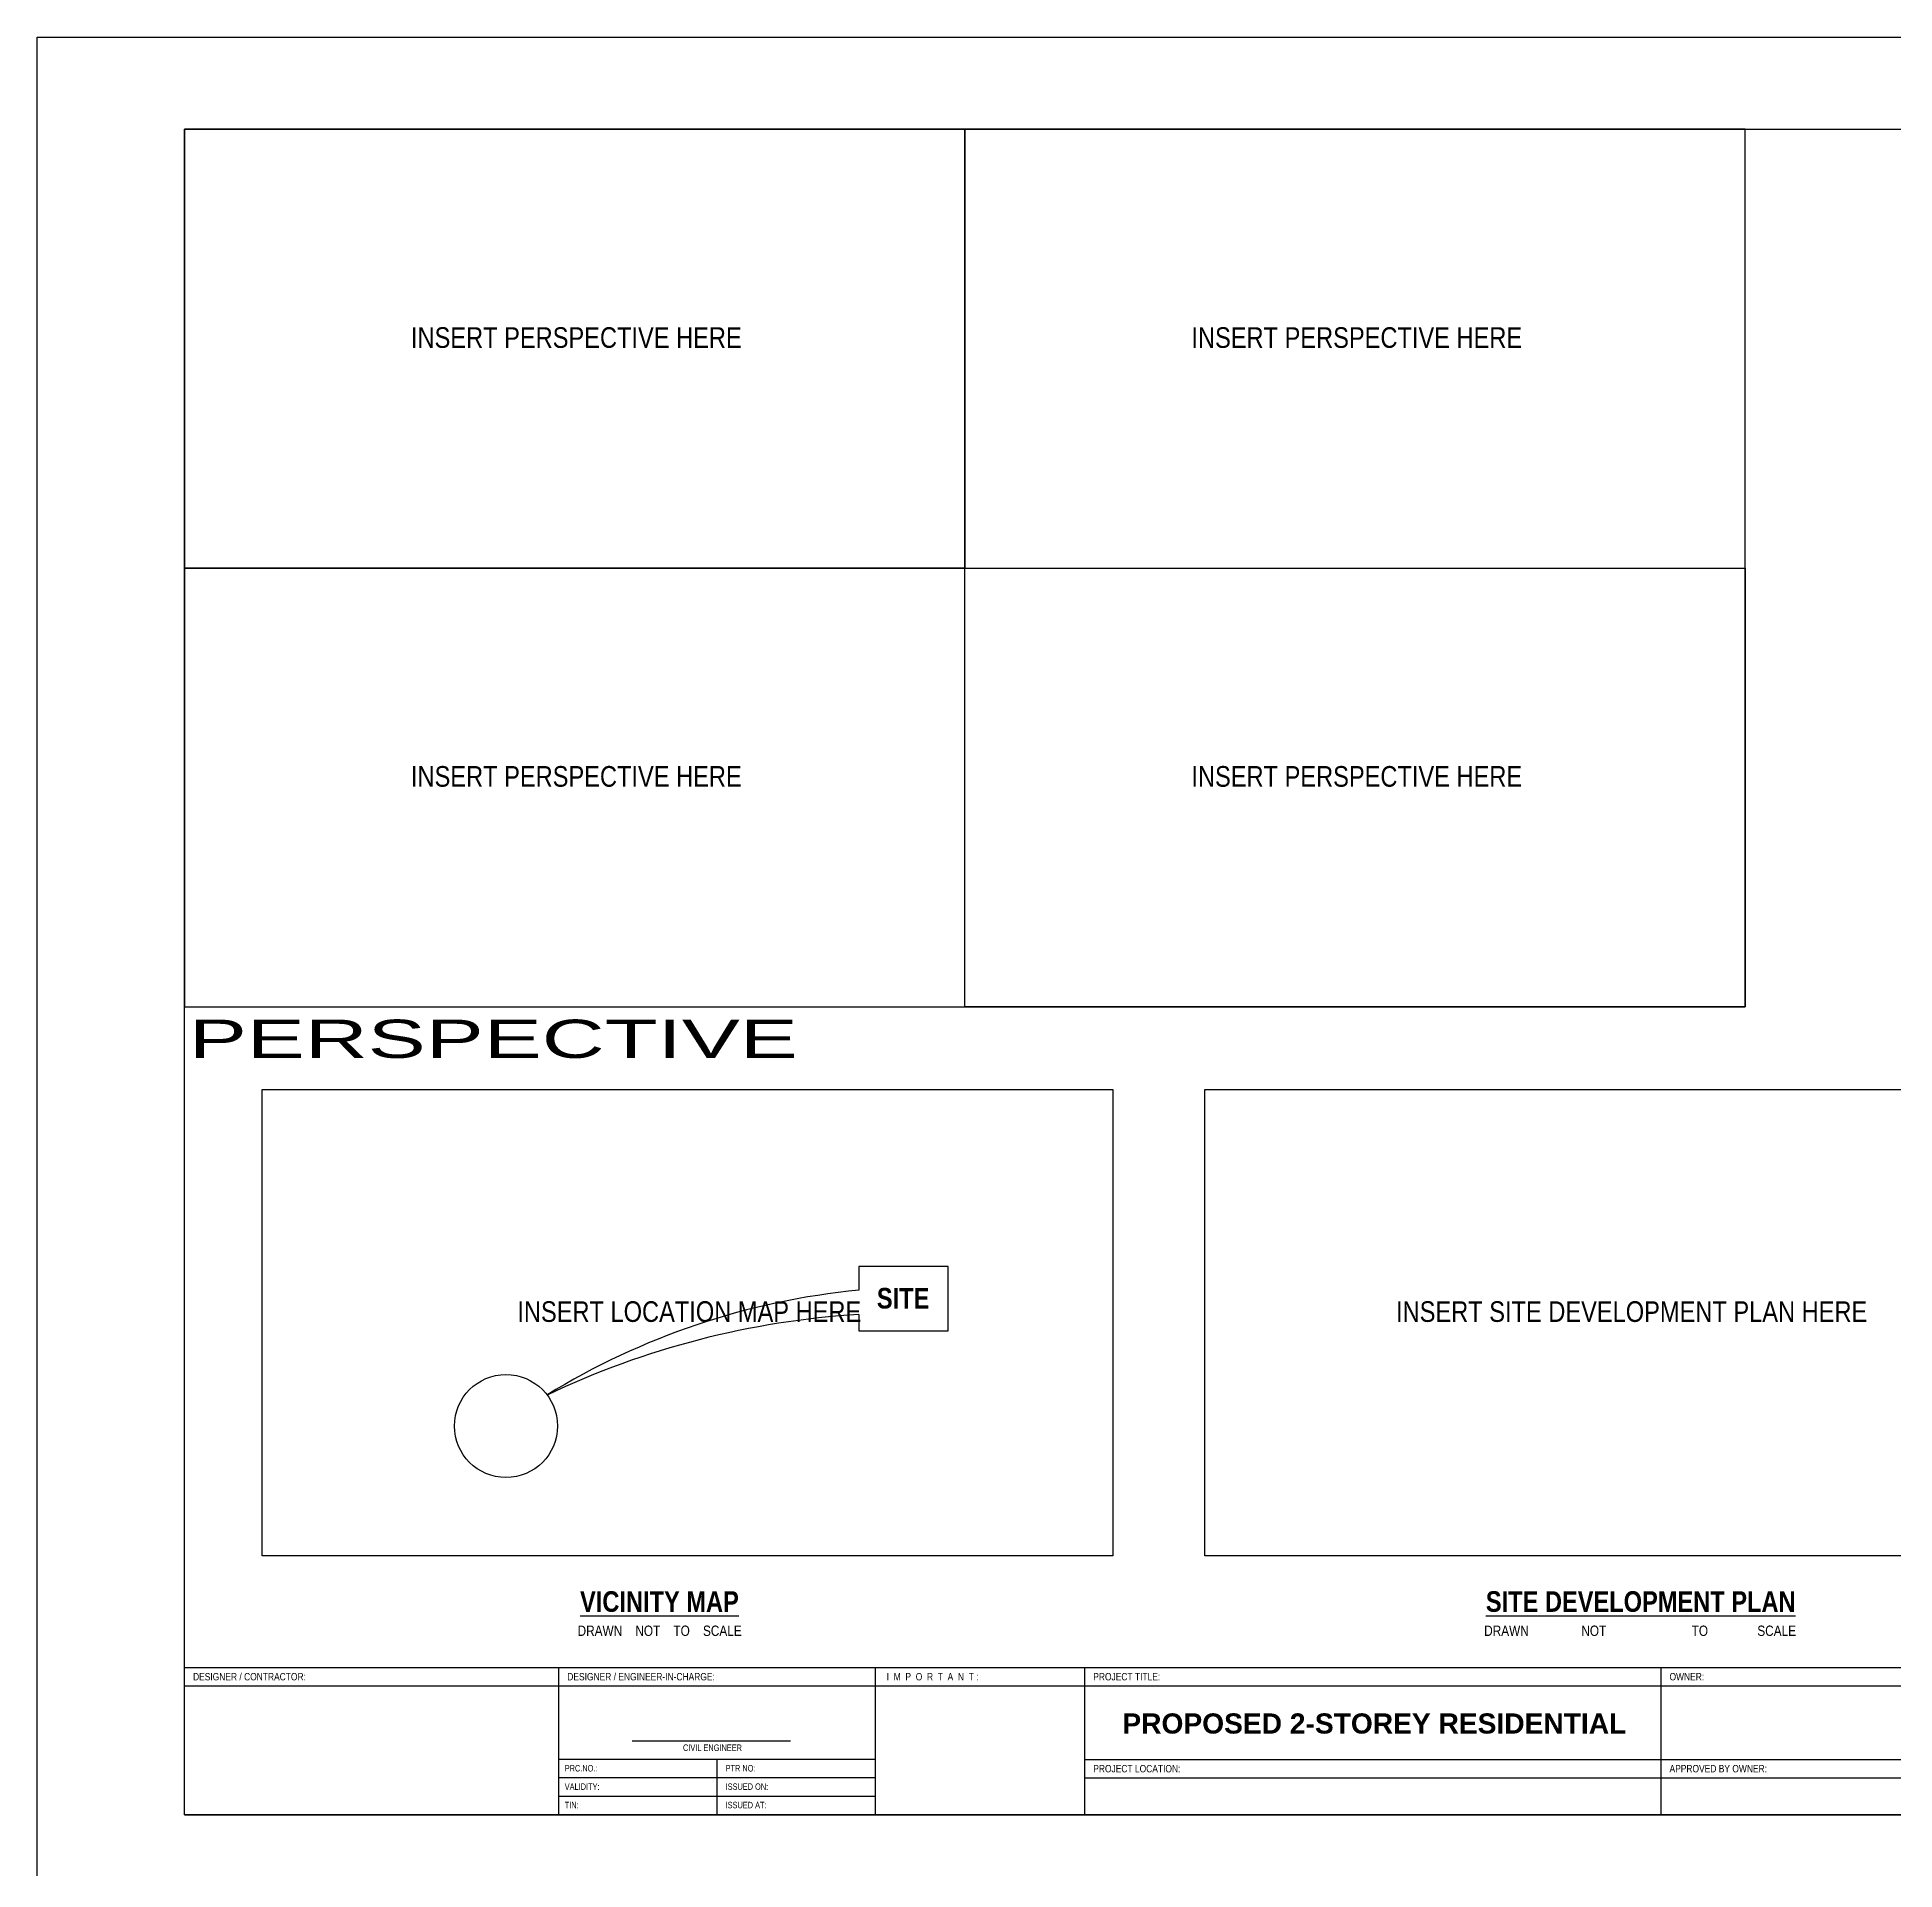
# Model space of a CAD drawing. Header units: inches. Extents: x 7263 to 14962, y 1317 to 2926.
# Drawn here: x 7262.7 to 7313.4, y 1471.1 to 1521.1 of the extents above; entities that cross this region are included whole.
import ezdxf

# ---------------------------------------------------------------- set-up
doc = ezdxf.new("R2010")
doc.units = ezdxf.units.IN
doc.header["$MEASUREMENT"] = 0
doc.layers.add('.25', color=250, linetype='Continuous', lineweight=25)
for name, color, linetype in [('Layer2', 2, 'Continuous'), ('Layer3', 3, 'Continuous'), ('Layer6', 6, 'Continuous'), ('text', 7, 'Continuous')]:
    doc.layers.add(name, color=color, linetype=linetype)
doc.styles.get("Standard").update_dxf_attribs({"font": ''})
doc.styles.add('style1', font='GOTHIC.TTF', dxfattribs={"width": 1.7})
doc.styles.get('Standard').set_extended_font_data('Tw Cen MT Condensed')

msp = doc.modelspace()

# ---------------------------------------------------------------- linework, layer by layer
at = {"layer": '.25', "color": 9, "true_color": 0xc7c8ca}
for points in [[(7309.286, 1518.606), (7266.712, 1518.606), (7266.712, 1494.664), (7309.286, 1494.664)], [(7268.837, 1492.408), (7292.035, 1492.408), (7292.035, 1479.693), (7268.837, 1479.693)], [(7294.541, 1492.408), (7317.739, 1492.408), (7317.739, 1479.693), (7294.541, 1479.693)]]:
    msp.add_lwpolyline(points, close=True, dxfattribs=at)
at = {"layer": 'Defpoints'}
msp.add_lwpolyline([(7262.697, 1521.116), (7339.197, 1521.116), (7339.197, 1470.116), (7262.697, 1470.116)], close=True, dxfattribs=at)
at = {"layer": 'Defpoints', "color": 9, "true_color": 0xc7c8ca}
for points in [[(7287.999, 1518.606), (7266.712, 1518.606), (7266.712, 1506.635), (7287.999, 1506.635)], [(7309.286, 1518.606), (7287.999, 1518.606), (7287.999, 1506.635), (7309.286, 1506.635)], [(7287.999, 1506.635), (7266.712, 1506.635), (7266.712, 1494.664), (7287.999, 1494.664)], [(7309.286, 1494.664), (7287.999, 1494.664), (7287.999, 1506.635), (7309.286, 1506.635)]]:
    msp.add_lwpolyline(points, close=True, dxfattribs=at)
at = {"layer": 'Layer2'}
msp.add_line((7283.24, 1474.632), (7278.929, 1474.632), dxfattribs=at)
at = {"layer": 'Layer3'}
for p, q in [((7276.92, 1476.642), (7276.92, 1472.626)), ((7285.55, 1476.642), (7285.55, 1472.626)), ((7291.267, 1476.642), (7291.267, 1472.626)), ((7306.985, 1476.642), (7306.985, 1472.626)), ((7266.712, 1476.14), (7336.687, 1476.14)), ((7285.55, 1474.13), (7276.927, 1474.13)), ((7281.239, 1474.13), (7281.239, 1473.127)), ((7291.267, 1474.132), (7318.802, 1474.132)), ((7285.55, 1473.629), (7276.927, 1473.629)), ((7291.267, 1473.63), (7318.802, 1473.63)), ((7285.55, 1473.127), (7276.927, 1473.127)), ((7281.239, 1473.127), (7281.239, 1472.626))]:
    msp.add_line(p, q, dxfattribs=at)
at = {"layer": 'Layer6'}
for p, q in [((7287.543, 1487.582), (7285.112, 1487.582)), ((7285.112, 1487.582), (7285.112, 1486.937)), ((7287.543, 1485.83), (7287.543, 1487.582)), ((7285.112, 1486.274), (7285.112, 1485.83)), ((7285.112, 1485.83), (7287.543, 1485.83)), ((7266.712, 1476.642), (7336.687, 1476.642)), ((7266.712, 1472.626), (7336.687, 1472.626))]:
    msp.add_line(p, q, dxfattribs=at)
msp.add_lwpolyline([(7336.687, 1472.626), (7266.712, 1472.626), (7266.712, 1518.606), (7336.687, 1518.606)], close=True, dxfattribs=at)
msp.add_circle((7275.484, 1483.23), 1.404, dxfattribs=at)
for centre, radius, start, end in [((7287.019, 1467.173), 19.855, 95.5118, 121.6426), ((7286.53, 1463.209), 23.108, 93.5169, 115.4404)]:
    msp.add_arc(centre, radius, start, end, dxfattribs=at)

# ---------------------------------------------------------------- texts
at = {"layer": 'Layer3', "char_height": 0.5625, "attachment_point": 1}
for s, width, heights, insert in [('\\pi1.26859;{\\fArial Narrow|b0|i0|c0|p34;INSERT PERSPECTIVE HERE}', 11.46274, [0], (7271.624, 1513.203)), ('\\pi1.26859;{\\fArial Narrow|b0|i0|c0|p34;INSERT PERSPECTIVE HERE}', 11.46274, [0], (7292.911, 1513.203)), ('\\pi1.26859;{\\fArial Narrow|b0|i0|c0|p34;INSERT PERSPECTIVE HERE}', 11.46274, [0], (7271.624, 1501.232)), ('\\pi1.26859;{\\fArial Narrow|b0|i0|c0|p34;INSERT PERSPECTIVE HERE}', 11.46274, [0], (7292.911, 1501.232)), ('\\pi2.27003;{\\fArial Narrow|b0|i0|c0|p34;INSERT LOCATION MAP HERE}', 13.82399, [0.582], (7273.524, 1486.633)), ('\\pi3.37626;{\\fArial Narrow|b1|i0|c0|p34;SITE}', 8.12961, [0], (7282.223, 1486.998)), ('\\pi0.53341;{\\fArial Narrow|b0|i0|c0|p34;INSERT SITE DEVELOPMENT PLAN HERE}', 13.82399, [0.582], (7299.228, 1486.633)), ('\\pi1.9138;{\\fArial Narrow|b1|i0|c0|p34;\\LVICINITY MAP\\P\\pi1.8477;\\fArial Narrow|b0|i0|c0|p34;\\H0.5x;\\lDRAWN    NOT    TO    SCALE}', 8.12961, [0], (7275.59, 1478.724)), ('\\pi1.54428;{\\fArial Narrow|b1|i0|c0|p34;\\LSITE DEVELOPMENT PLAN\\P\\pi1.49843;\\fArial Narrow|b0|i0|c0|p34;\\H0.5x;\\lDRAWN                NOT                          TO               SCALE}', 11.46274, [0], (7300.666, 1478.724))]:
    msp.add_mtext_dynamic_manual_height_columns(s, width=width, gutter_width=1, heights=heights, dxfattribs=dict(at, insert=insert))
at = {"layer": 'Layer6', "style": 'style1', "width": 1.7}
msp.add_text('PERSPECTIVE', height=1.04351, dxfattribs=at).set_placement((7266.835, 1493.271))
at = {"layer": 'text', "attachment_point": 1}
for s, insert, char_height in [('DESIGNER / CONTRACTOR:', (7266.948, 1476.493), 0.20079), ('DESIGNER / ENGINEER-IN-CHARGE:', (7277.156, 1476.493), 0.20079), ('PROJECT TITLE:', (7291.502, 1476.493), 0.20079), ('OWNER:', (7307.22, 1476.493), 0.2008), ('CIVIL ENGINEER', (7280.312, 1474.543), 0.17554), ('PRC.NO.:', (7277.086, 1473.982), 0.1755), ('PTR NO:', (7281.474, 1473.982), 0.1755), ('PROJECT LOCATION:', (7291.502, 1473.984), 0.20079), ('APPROVED BY OWNER:', (7307.22, 1473.984), 0.20079), ('VALIDITY:', (7277.086, 1473.481), 0.1755), ('ISSUED ON:', (7281.474, 1473.481), 0.1755), ('TIN:', (7277.086, 1472.979), 0.1755), ('ISSUED AT:', (7281.474, 1472.979), 0.1755)]:
    msp.add_mtext(s, dxfattribs=dict(at, insert=insert, char_height=char_height))
at = {"layer": 'text', "lineweight": 30, "insert": (7285.867, 1476.493), "char_height": 0.20079, "attachment_point": 1}
msp.add_mtext('I  M  P  O  R  T  A  N  T :', dxfattribs=at)
at = {"layer": 'text', "lineweight": 30, "insert": (7291.773, 1475.391), "char_height": 0.55, "width": 14.71324, "attachment_point": 1}
msp.add_mtext('\\pi0.5227;{\\fArial|b1|i0|c0|p34;PROPOSED 2-STOREY RESIDENTIAL}', dxfattribs=at)

doc.saveas('drawing.dxf')
